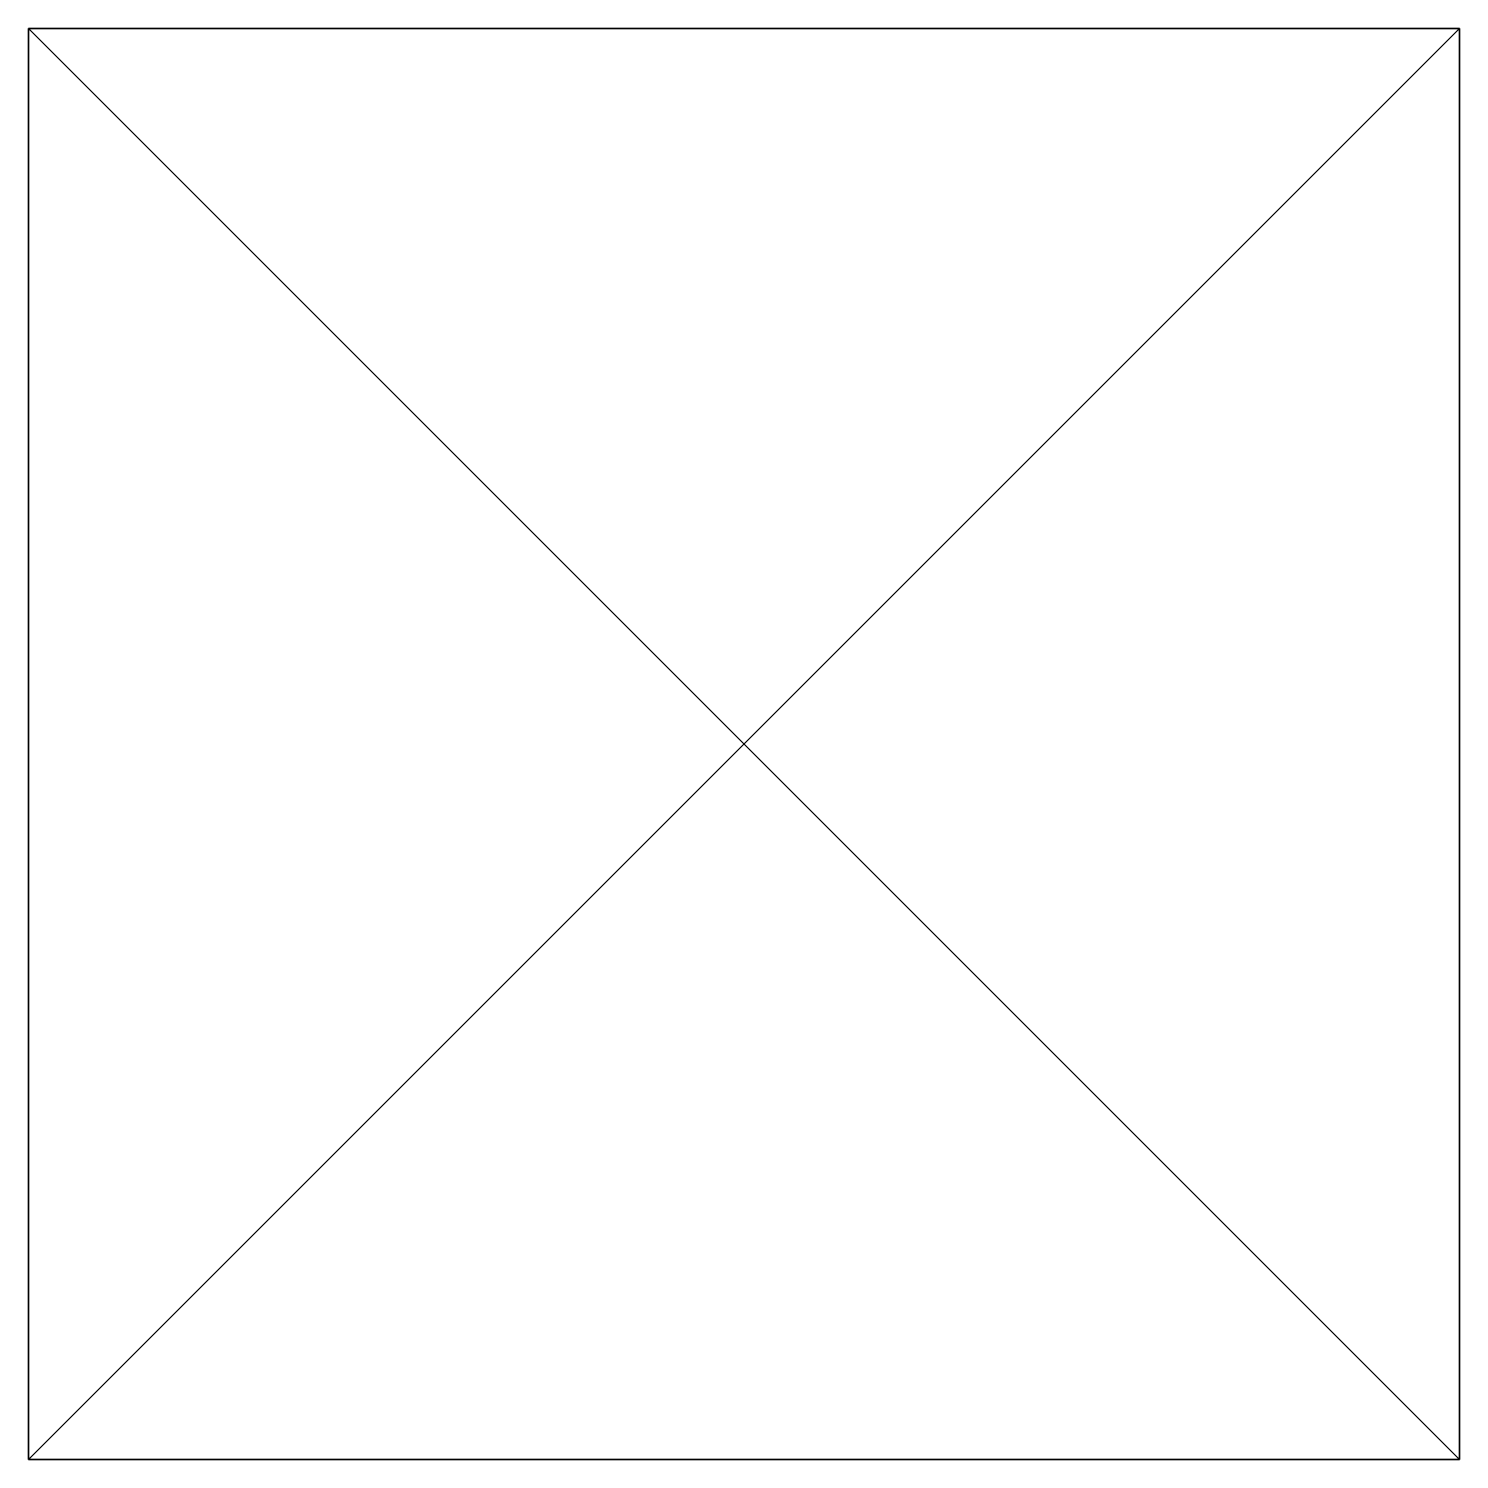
# Model space of a CAD drawing. Header units: metres. Extents: x -0.5 to 0.5, y -0.5 to 0.5.
import ezdxf

# ---------------------------------------------------------------- set-up
doc = ezdxf.new("R2010")
doc.units = ezdxf.units.M
doc.layers.add('3D_MESH', color=3, linetype='Continuous')
doc.layers.add('FOOTPRINT', color=7, linetype='Continuous')

msp = doc.modelspace()

# ---------------------------------------------------------------- linework, layer by layer
at = {"layer": '3D_MESH'}
for points in [[(-0.5, -0.5, 0.5), (-0.5, 0.5, 0.5), (-0.5, -0.5, -0.5)], [(-0.5, -0.5, -0.5), (-0.5, 0.5, 0.5), (-0.5, 0.5, -0.5)], [(-0.5, 0.5, -0.5), (0.5, -0.5, -0.5), (-0.5, -0.5, -0.5)], [(-0.5, -0.5, 0.5), (0.5, 0.5, 0.5), (-0.5, 0.5, 0.5)], [(0.5, -0.5, 0.5), (0.5, 0.5, 0.5), (-0.5, -0.5, 0.5)], [(-0.5, 0.5, 0.5), (0.5, 0.5, 0.5), (-0.5, 0.5, -0.5)], [(0.5, 0.5, -0.5), (0.5, -0.5, -0.5), (-0.5, 0.5, -0.5)], [(-0.5, 0.5, -0.5), (0.5, 0.5, 0.5), (0.5, 0.5, -0.5)], [(0.5, 0.5, -0.5), (0.5, -0.5, 0.5), (0.5, -0.5, -0.5)], [(0.5, 0.5, 0.5), (0.5, -0.5, 0.5), (0.5, 0.5, -0.5)], [(0.5, -0.5, -0.5), (-0.5, -0.5, 0.5), (-0.5, -0.5, -0.5)], [(0.5, -0.5, 0.5), (-0.5, -0.5, 0.5), (0.5, -0.5, -0.5)]]:
    msp.add_3dface(points, dxfattribs=at)
at = {"layer": 'FOOTPRINT'}
msp.add_lwpolyline([(-0.5, -0.5), (0.5, -0.5), (0.5, 0.5), (-0.5, 0.5), (-0.5, -0.5)], dxfattribs=at)

doc.saveas('drawing.dxf')
